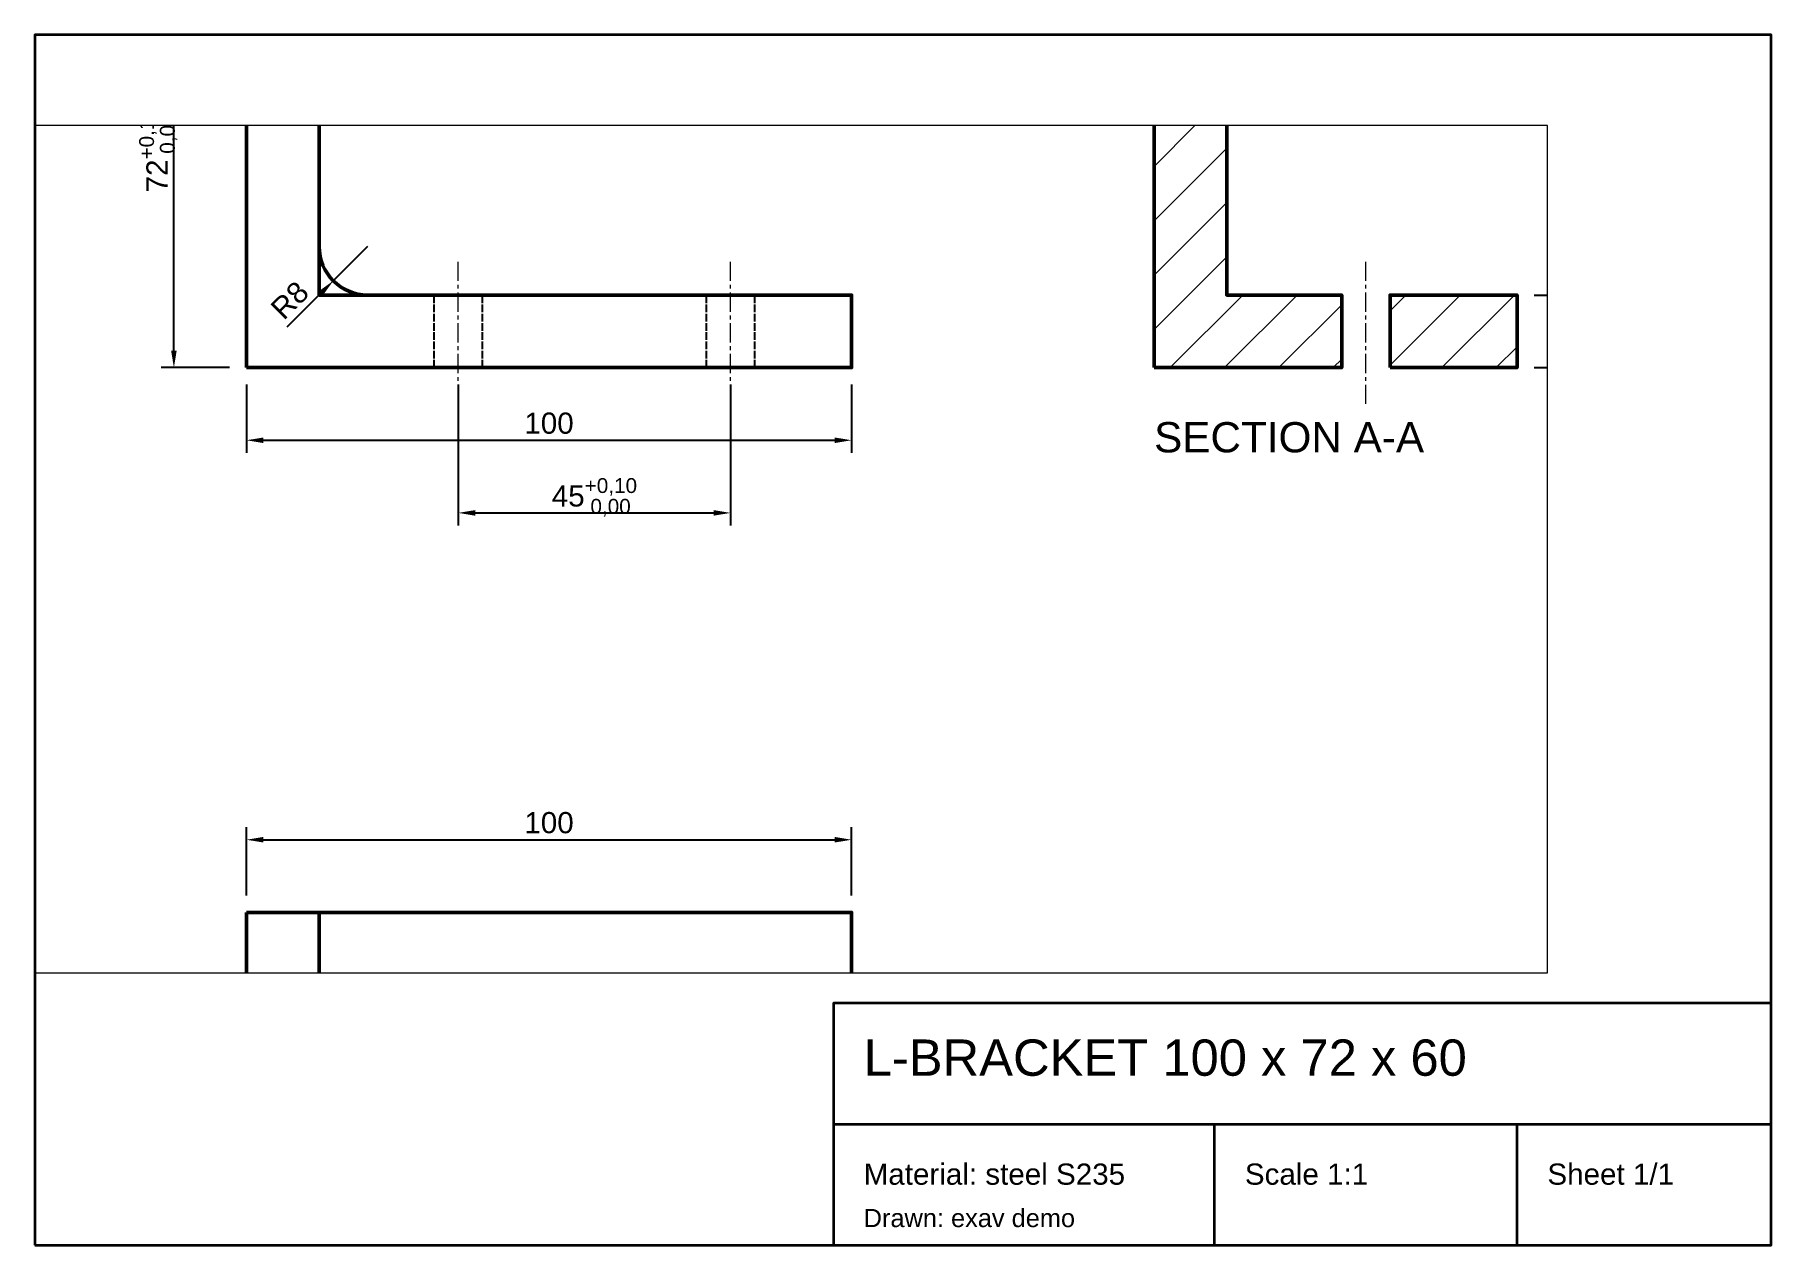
# Paper-space layout 'A4 Sheet' of a CAD drawing. Header units: millimetres. Extents: x 5 to 292, y 5 to 205.
# The model-space entities are those that its viewports show. They can reach past a viewport. Long polylines and large blocks are cut down to what shows.
import ezdxf

# ---------------------------------------------------------------- set-up
doc = ezdxf.new("R2010")
doc.units = ezdxf.units.MM
doc.linetypes.add('CENTER', pattern=[5.08, 3.175, -0.635, 0.635, -0.635])
doc.linetypes.add('DASHED', pattern=[1.524, 1.27, -0.254])
for name, color, linetype, lineweight in [('CENTER', 1, 'CENTER', 18), ('DIMS', 3, 'Continuous', 18), ('HIDDEN', 4, 'DASHED', 25), ('OUTLINE', 7, 'Continuous', 50), ('SECTION', 8, 'Continuous', 9), ('SHEET', 7, 'Continuous', 35), ('TEXT', 2, 'Continuous', 18)]:
    doc.layers.add(name, color=color, linetype=linetype, lineweight=lineweight)
doc.styles.add('MECH', font='arial.ttf')
doc.dimstyles.new('MECH', dxfattribs={"dimtxt": 3.5, "dimasz": 2.8, "dimexe": 2.1, "dimexo": 2.8, "dimgap": 1.05, "dimtad": 1, "dimdec": 1, "dimtxsty": 'MECH', "dimcen": 2.5, "dimclrd": 3, "dimclre": 3, "dimclrt": 2, "dimazin": 3, "dimtfac": 1, "dimtmove": 0, "dimatfit": 3})
doc.dimstyles.new('MECHTOL', dxfattribs={"dimtxt": 3.5, "dimasz": 2.8, "dimexe": 2.1, "dimexo": 2.8, "dimgap": 1.05, "dimtad": 1, "dimtxsty": 'MECH', "dimcen": 2.5, "dimclrd": 3, "dimclre": 3, "dimclrt": 2, "dimazin": 3, "dimtol": 1, "dimtp": 0.1, "dimtfac": 0.7, "dimtmove": 0, "dimatfit": 3, "dimtolj": 1})

msp = doc.modelspace()

# ---------------------------------------------------------------- hatches: boundary and pattern name
at = {"layer": 'SECTION'}
h = msp.add_hatch(dxfattribs=at)
h.set_pattern_fill('ANSI31', color=8, scale=2)
h.paths.add_polyline_path([(150, 0), (181, 0), (181, 12), (162, 12), (162, 72), (150, 72)])
h = msp.add_hatch(dxfattribs=at)
h.set_pattern_fill('ANSI31', color=8, scale=2)
h.paths.add_polyline_path([(189, 0), (210, 0), (210, 12), (189, 12)])

# ---------------------------------------------------------------- linework, layer by layer
at = {"layer": 'CENTER'}
for p, q in [((35, -6), (35, 18)), ((80, -6), (80, 18)), ((185, -6), (185, 18))]:
    msp.add_line(p, q, dxfattribs=at)
at = {"layer": 'HIDDEN'}
for p, q in [((31, 0), (31, 12)), ((39, 0), (39, 12)), ((76, 0), (76, 12)), ((84, 0), (84, 12))]:
    msp.add_line(p, q, dxfattribs=at)
at = {"layer": 'OUTLINE', "color": 8}
msp.add_line((12, 12), (12, 20), dxfattribs=at)
at = {"layer": 'OUTLINE'}
for p, q in [((0, 0), (100, 0)), ((12, -90), (12, -150))]:
    msp.add_line(p, q, dxfattribs=at)
for points in [[(0, 0), (100, 0), (100, 12), (20, 12), (12, 12), (12, 72), (0, 72)], [(150, 0), (181, 0), (181, 12), (162, 12), (162, 72), (150, 72)], [(189, 0), (210, 0), (210, 12), (189, 12)], [(0, -90), (100, -90), (100, -150), (0, -150)]]:
    msp.add_lwpolyline(points, close=True, dxfattribs=at)
msp.add_arc((20, 20), 8, 180, 270, dxfattribs=at)

# ---------------------------------------------------------------- texts
at = {"layer": 'TEXT', "style": 'MECH'}
msp.add_text('SECTION A-A', height=5, dxfattribs=at).set_placement((150, -14))

# ---------------------------------------------------------------- dimensions: what is measured, and where the dimension line sits
at = {"layer": 'DIMS'}
for base, p1, p2, dimstyle in [((-12, 0), (0, 0), (0, 72), 'MECHTOL'), ((220, 0), (210, 0), (210, 12), 'MECH')]:
    msp.add_linear_dim(base=base, p1=p1, p2=p2, angle=90, dimstyle=dimstyle, dxfattribs=at).render()
msp.add_radius_dim(center=(20, 20), mpoint=(14.343, 14.343), dimstyle='MECH', dxfattribs=at).render()
for base, p1, p2, dimstyle in [((0, -12), (0, 0), (100, 0), 'MECH'), ((35, -24), (35, 0), (80, 0), 'MECHTOL'), ((0, -78), (0, -90), (100, -90), 'MECH')]:
    msp.add_linear_dim(base=base, p1=p1, p2=p2, dimstyle=dimstyle, dxfattribs=at).render()

psp = doc.layouts.new('A4 Sheet')

# ---------------------------------------------------------------- linework, layer by layer
at = {"layer": 'SHEET'}
for p, q in [((137, 25), (292, 25)), ((200, 5), (200, 25)), ((250, 5), (250, 25))]:
    psp.add_line(p, q, dxfattribs=at)
for points in [[(5, 5), (292, 5), (292, 205), (5, 205)], [(137, 5), (292, 5), (292, 45), (137, 45)]]:
    psp.add_lwpolyline(points, close=True, dxfattribs=at)

# ---------------------------------------------------------------- texts
at = {"layer": 'SHEET', "style": 'MECH'}
for s, height, p in [('L-BRACKET 100 x 72 x 60', 6, (142, 33)), ('Material: steel S235', 3.5, (142, 15)), ('Scale 1:1', 3.5, (205, 15)), ('Sheet 1/1', 3.5, (255, 15)), ('Drawn: exav demo', 3, (142, 8))]:
    psp.add_text(s, height=height, dxfattribs=at).set_placement(p)

# ---------------------------------------------------------------- viewports
at = {"layer": 'VIEWPORTS'}
psp.add_viewport(center=(130, 120), size=(250, 140), view_center_point=(90, -30), view_height=140, dxfattribs=at)

doc.saveas('drawing.dxf')
